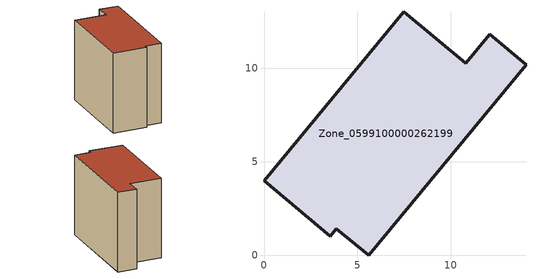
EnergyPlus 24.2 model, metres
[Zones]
Zone_0599100000262199
 floor ground (C_G): 10.81,10.28 12.08,11.82 14.03,10.2 5.6,0 3.88,1.42 3.56,1.02 0,3.97 7.49,13.02 z0
 wall outside (C_F): 7.49,13.02 0,3.97 3.56,1.02 3.88,1.42 5.6,0 14.03,10.2 12.08,11.82 10.81,10.28 7.49,13.02 z0:10.77
 roof outside (C_R): 10.81,10.28 7.49,13.02 0,3.97 3.56,1.02 3.88,1.42 5.6,0 14.03,10.2 12.08,11.82 z10.77
[BUILDING]
Pand.0599100000262199: North Axis=0; Terrain=City; Loads Convergence Tolerance Value=0.04; Temperature Convergence Tolerance Value=0.4; Solar Distribution=FullExterior; Maximum Number of Warmup Days=25; Minimum Number of Warmup Days=1
[Site:Location]
Rotterdam.The.Hague.AP_ZH_NLD Design_Conditions: Latitude=51.96; Longitude=4.45; Time Zone=1; Elevation=-4.5
[SITE:GROUNDTEMPERATURE:BUILDINGSURFACE]
18, 18, 18, 18, 18, 18, 18, 18, 18, 18, 18, 18
[MATERIAL] Thermal Absorptance=0.9; Solar Absorptance=0.7; Visible Absorptance=0.7
Name | Roughness | Thickness | Conductivity | Density | Specific Heat
G.TC.1946 | MediumSmooth | 0.15 | 1 | 540 | 1210
F.TC.1946 | Rough | 0.3 | 0.857143 | 1920 | 840
R.TC.1946 | MediumRough | 0.2 | 0.909091 | 1500 | 1000
[CONSTRUCTION]
C_G: G.TC.1946
C_F: F.TC.1946
C_R: R.TC.1946
[ZONE]
Zone_0599100000262199: Type=1; Multiplier=1; Ceiling Height=Autocalculate; Volume=Autocalculate; Floor Area=autocalculate; Part of Total Floor Area=Yes
[ZONEINFILTRATION:DESIGNFLOWRATE]
Infil_Zone_0599100000262199: Zone or ZoneList or Space or SpaceList=Zone_0599100000262199; Schedule=AlwaysOn; Design Flow Rate Calculation Method=Flow/Area; Flow Rate per Floor Area=0.003; Constant Term Coefficient=1; Temperature Term Coefficient=0; Velocity Term Coefficient=0; Velocity Squared Term Coefficient=0
[HVACTEMPLATE:ZONE:IDEALLOADSAIRSYSTEM]
Zone_0599100000262199: Maximum Heating Supply Air Temperature=50; Minimum Cooling Supply Air Temperature=13; Maximum Heating Supply Air Humidity Ratio=0.0156; Minimum Cooling Supply Air Humidity Ratio=0.0077; Heating Limit=NoLimit; Cooling Limit=NoLimit; Dehumidification Control Type=ConstantSensibleHeatRatio; Cooling Sensible Heat Ratio=0.7; Dehumidification Setpoint=60; Humidification Control Type=None; Humidification Setpoint=30; Outdoor Air Method=None; Outdoor Air Flow Rate per Person=0.00944; Outdoor Air Flow Rate per Zone Floor Area=0; Outdoor Air Flow Rate per Zone=0; Demand Controlled Ventilation Type=None; Outdoor Air Economizer Type=NoEconomizer; Heat Recovery Type=None; Sensible Heat Recovery Effectiveness=0.7; Latent Heat Recovery Effectiveness=0.65
[ZONECONTROL:THERMOSTAT]
ThermostatControl_Zone_0599100000262199: Zone or ZoneList=Zone_0599100000262199; Control Type Schedule=DualSetpointControlType; Control 1=Thermostat_Zone_0599100000262199; Temperature Difference Between Cutout And Setpoint=0
[THERMOSTATSETPOINT:DUALSETPOINT]
Thermostat_Zone_0599100000262199: Heating Setpoint Temperature Schedule=HeatingSetpoint_Zone_0599100000262199; Cooling Setpoint Temperature Schedule=CoolingSetpoint_Zone_0599100000262199
[SCHEDULE:COMPACT]
HeatingSetpoint_Zone_0599100000262199: Through: 12/31, For: AllDays, Until: 24:00, 21
CoolingSetpoint_Zone_0599100000262199: Through: 12/31, For: AllDays, Until: 24:00, 24
DualSetpointControlType: Through: 12/31, For: AllDays, Until: 24:00, 4
AlwaysOn: Through: 12/31, For: AllDays, Until: 24:00, 1
